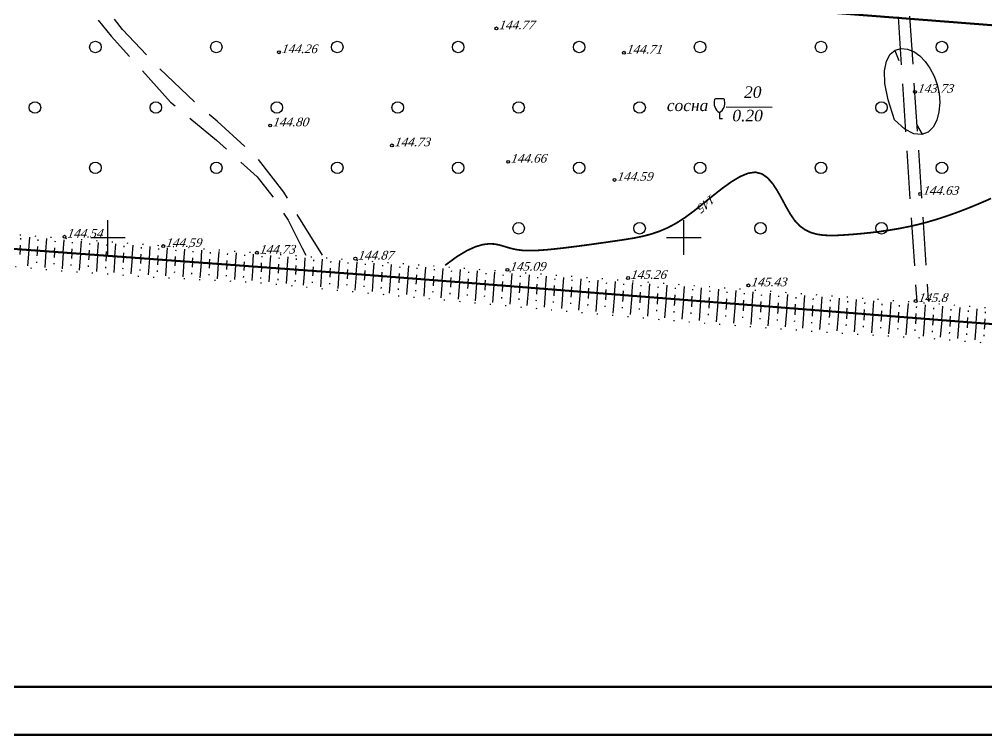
# Model space of a CAD drawing. Header units: millimetres. Extents: x 1400 to 7029, y -1119 to 1612.
# Drawn here: x 2941.4 to 3042.2, y 1001 to 1075.6 of the extents above; entities that cross this region are included whole.
import ezdxf
from ezdxf.enums import TextEntityAlignment as Align

# ---------------------------------------------------------------- set-up
doc = ezdxf.new("R2010")
doc.units = ezdxf.units.MM
doc.set_wipeout_variables(frame=1)
for name, pattern in [('ADOT1', [1.6, 0.1, -1.5]), ('AHIDDEN2', [3, 1.5, -1.5]), ('AHIDDEN4', [7, 5, -2])]:
    doc.linetypes.add(name, pattern=pattern)
for name, color, linetype in [('CONT-MNR', 7, 'Continuous'), ('жел_дор', 7, 'Continuous'), ('кресты', 7, 'Continuous'), ('ПИКЕТЫ', 7, 'Continuous'), ('РАСТИТ', 7, 'Continuous'), ('РЕЛЬЕФ', 7, 'Continuous'), ('СІТУАЦІЯ', 7, 'Continuous')]:
    doc.layers.add(name, color=color, linetype=linetype)
doc.styles.add('grad', font='timesi.ttf')
doc.styles.add('universw', font='timesi.ttf', dxfattribs={"oblique": 10})

# ---------------------------------------------------------------- blocks, each defined once
blk = doc.blocks.new('390_2')
at = {"color": 0, "linetype": 'Continuous', "lineweight": 0}
blk.add_wipeout([(0.56, -0.02), (0.56, 0.02), (0.02, 0.02), (0.02, 1.02), (0.15, 1.11), (0.31, 1.24), (0.46, 1.38), (0.62, 1.58), (0.73, 1.77), (0.84, 2), (0.9, 2.21), (0.95, 2.44), (0.96, 2.61), (0.96, 2.86), (0.94, 3.01), (0.89, 3.24), (0.86, 3.33), (0.82, 3.39), (0.77, 3.44), (0.7, 3.46), (-0.38, 3.46), (-0.69, 3.46), (-0.8, 3.42), (-0.85, 3.37), (-0.89, 3.28), (-0.93, 3.11), (-0.96, 2.93), (-0.97, 2.66), (-0.95, 2.39), (-0.91, 2.19), (-0.85, 2.03), (-0.78, 1.85), (-0.67, 1.65), (-0.56, 1.5), (-0.45, 1.37), (-0.28, 1.21), (-0.13, 1.09), (-0.02, 1.02), (-0.02, -0.02)], dxfattribs=at)
at = {"color": 0, "linetype": 'Continuous'}
blk.add_lwpolyline([(0.89, 3.12), (0.86, 3.28, 0.283123), (0.7, 3.44), (-0.69, 3.44, 0.301637), (-0.87, 3.28, 0.346308), (0, 1.03, 0.325277)], format="xyb", close=True, dxfattribs=at)
blk.add_lwpolyline([(0, 1.03), (0, 0), (0.54, 0)], dxfattribs=at)
blk = doc.blocks.new('372')
blk.add_circle((0, 0), 1)
blk = doc.blocks.new('368')
at = {"color": 0, "linetype": 'Continuous'}
blk.add_blockref('372', (0, 0), dxfattribs=at)

msp = doc.modelspace()

# ---------------------------------------------------------------- linework, layer by layer
at = {"lineweight": 50}
for points in [[(3582.002, 1604.9881), (3582.002, 1000.9881), (2716.002, 1000.9881), (2716.002, 1604.9881)], [(3577.002, 1599.9881), (3577.002, 1005.9881), (2736.002, 1005.9881), (2736.002, 1599.9881)]]:
    msp.add_lwpolyline(points, close=True, dxfattribs=at)
at = {"color": 7, "linetype": 'Continuous', "lineweight": 50, "flags": 128}
msp.add_lwpolyline([(3253.1696, 1256.3419), (3238.9968, 1213.3162), (3221.6314, 1125.4023), (3222.1953, 1082.1284), (3222.1953, 1082.1284, -0.42950611), (3203.1091, 1063.8631), (3127.1113, 1069.1175), (3071.2513, 1072.7475), (2988.3313, 1079.2275), (2922.9913, 1084.4475)], format="xyb", dxfattribs=at)
at = {"layer": 'CONT-MNR', "color": 30, "linetype": 'Continuous', "flags": 128}
msp.add_lwpolyline([(3032.608, 1065.1007), (3031.9329, 1067.1806), (3031.6003, 1068.878), (3031.5595, 1070.2186), (3031.7597, 1071.2282), (3032.15, 1071.9323), (3032.6798, 1072.3568), (3033.2982, 1072.5272), (3033.9545, 1072.4694), (3034.6034, 1072.2091), (3035.2219, 1071.772), (3035.7924, 1071.1841), (3036.2976, 1070.4713), (3036.72, 1069.6595), (3037.042, 1068.7744), (3037.2462, 1067.8421), (3037.3152, 1066.8883), (3037.2347, 1065.9458), (3037.0041, 1065.0748), (3036.6257, 1064.3423), (3036.1022, 1063.8151), (3035.4362, 1063.5604), (3034.6301, 1063.6451), (3033.6866, 1064.1362), (3032.608, 1065.1007)], dxfattribs=at)
at = {"layer": 'CONT-MNR', "color": 30, "linetype": 'Continuous', "elevation": 43.2, "flags": 128}
for points in [[(3032.6288, 1072.3159), (3033.0584, 1071.2782)], [(3035.5067, 1063.5874), (3034.9092, 1064.5945)]]:
    msp.add_lwpolyline(points, dxfattribs=at)
at = {"layer": 'CONT-MNR', "color": 30, "linetype": 'Continuous', "const_width": 0.18, "flags": 128}
msp.add_lwpolyline([(3042.6655, 1056.903), (3041.9712, 1056.5964), (3041.228, 1056.2795), (3040.4383, 1055.9554), (3039.6072, 1055.6296), (3038.7397, 1055.3078), (3037.8407, 1054.9954), (3036.9152, 1054.6979), (3035.9682, 1054.421), (3035.0048, 1054.1701), (3034.0301, 1053.9494), (3033.0511, 1053.7581), (3032.0747, 1053.5938), (3031.1082, 1053.4543), (3030.1585, 1053.3372), (3029.2328, 1053.2404), (3028.3382, 1053.1614), (3027.4818, 1053.0982), (3026.6695, 1053.0516), (3025.9019, 1053.0361), (3025.1785, 1053.0695), (3024.4989, 1053.1696), (3023.8625, 1053.354), (3023.2687, 1053.6406), (3022.717, 1054.047), (3022.2069, 1054.5912), (3021.7351, 1055.2782), (3021.2869, 1056.0635), (3020.8447, 1056.8898), (3020.3911, 1057.7001), (3019.9085, 1058.4372), (3019.3795, 1059.0438), (3018.7866, 1059.4629), (3018.1122, 1059.6373), (3017.3448, 1059.5284), (3016.4967, 1059.172), (3015.5861, 1058.6224), (3014.6311, 1057.9339), (3013.6501, 1057.161), (3012.6611, 1056.358), (3011.6825, 1055.5792), (3010.7323, 1054.879), (3009.8236, 1054.2996), (3008.9478, 1053.8356), (3008.0911, 1053.4691), (3007.2397, 1053.1826), (3006.3799, 1052.9583), (3005.4978, 1052.7785), (3004.5796, 1052.6257), (3003.6115, 1052.4822), (3002.586, 1052.334), (3001.5204, 1052.1826), (3000.4384, 1052.0331), (2999.3636, 1051.8906), (2998.3198, 1051.7603), (2997.3304, 1051.6473), (2996.4192, 1051.5568), (2995.6098, 1051.494), (2994.9185, 1051.4627), (2994.3319, 1051.4613), (2993.8295, 1051.4871), (2993.3906, 1051.5372), (2992.9945, 1051.6088), (2992.6206, 1051.6992), (2992.2481, 1051.8055), (2991.8566, 1051.9248), (2991.4257, 1052.0484), (2990.937, 1052.1433), (2990.3725, 1052.1707), (2989.7143, 1052.0917), (2988.9442, 1051.8674), (2988.0443, 1051.4588), (2986.9967, 1050.827), (2985.7832, 1049.9333)], dxfattribs=at)
at = {"layer": 'жел_дор', "color": 7, "linetype": 'Continuous', "const_width": 0.21, "flags": 128}
msp.add_lwpolyline([(2775.4659, 1064.0896), (2798.9245, 1062.2131), (2828.9365, 1060.0664), (2887.0559, 1055.7065), (2924.0835, 1052.872), (2976.5245, 1049.0132), (3040.7183, 1043.9603), (3103.6887, 1039.1407), (3148.1414, 1035.6826), (3185.83, 1032.7039), (3209.3383, 1030.9328), (3236.7274, 1028.8752)], dxfattribs=at)
at = {"layer": 'кресты', "color": 3, "linetype": 'Continuous'}
for p, q in [((2950.6513, 1051.0275), (2950.6513, 1054.6275)), ((3010.6513, 1051.0275), (3010.6513, 1054.6275)), ((2948.8513, 1052.8275), (2952.4513, 1052.8275)), ((3008.8513, 1052.8275), (3012.4513, 1052.8275))]:
    msp.add_line(p, q, dxfattribs=at)
at = {"layer": 'ПИКЕТЫ', "color": 7, "linetype": 'Continuous'}
for centre in [(2991.1166, 1074.633), (2968.4621, 1072.1385), (3004.4075, 1072.0982), (3034.7344, 1068.0044), (2967.546, 1064.5122), (2980.2347, 1062.4309), (2992.3478, 1060.724), (3003.4212, 1058.8296), (3035.2761, 1057.3653), (2946.1198, 1052.9104), (2956.4068, 1051.9351), (2966.1736, 1051.2416), (2976.4231, 1050.621), (2992.2633, 1049.4572), (3004.8423, 1048.6037), (3017.3789, 1047.8308), (3034.8064, 1046.1963)]:
    msp.add_circle(centre, 0.15, dxfattribs=at)
at = {"layer": 'РАСТИТ', "color": 7}
msp.add_lwpolyline([(3015.0685, 1066.4525), (3019.8603, 1066.427)], dxfattribs=at)
at = {"layer": 'РЕЛЬЕФ', "color": 7, "linetype": 'Continuous'}
for p, q in [((2941.5739, 1052.6311), (2941.5827, 1052.7508)), ((2942.3949, 1051.5246), (2942.4923, 1052.8487)), ((2943.3689, 1052.4976), (2943.3777, 1052.6172)), ((2944.1901, 1051.3925), (2944.2872, 1052.7123)), ((2945.164, 1052.364), (2945.1728, 1052.4837)), ((2945.9852, 1051.2604), (2946.082, 1052.5758)), ((2946.9591, 1052.2305), (2946.9679, 1052.3501)), ((2947.7804, 1051.1283), (2947.8769, 1052.4394)), ((2948.7541, 1052.0969), (2948.7629, 1052.2166)), ((2949.5756, 1050.9962), (2949.6717, 1052.303)), ((2941.4973, 1051.5906), (2941.4573, 1051.0461)), ((2941.4973, 1051.5906), (2941.5298, 1052.0327)), ((2942.3949, 1051.5246), (2942.2731, 1049.8692)), ((2943.2925, 1051.4585), (2943.2513, 1050.8994)), ((2943.2925, 1051.4585), (2943.3249, 1051.8992)), ((2944.1901, 1051.3925), (2944.065, 1049.6934)), ((2945.0876, 1051.3264), (2945.0457, 1050.7563)), ((2945.0876, 1051.3264), (2945.12, 1051.7656)), ((2945.9852, 1051.2604), (2945.8596, 1049.5529)), ((2946.8828, 1051.1943), (2946.841, 1050.6261)), ((2946.8828, 1051.1943), (2946.915, 1051.6321)), ((2948.678, 1051.0622), (2948.7101, 1051.4985)), ((2950.4731, 1050.9301), (2950.5051, 1051.365)), ((2950.5492, 1051.9634), (2950.558, 1052.0831)), ((2951.3707, 1050.8641), (2951.4666, 1052.1665)), ((2952.2683, 1050.798), (2952.3002, 1051.2315)), ((2952.3442, 1051.8298), (2952.353, 1051.9495)), ((2953.1659, 1050.732), (2953.2614, 1052.0301)), ((2954.1393, 1051.6963), (2954.1481, 1051.816)), ((2954.9611, 1050.5999), (2955.0563, 1051.8936)), ((2955.9344, 1051.5628), (2955.9432, 1051.6824)), ((2956.7562, 1050.4678), (2956.8512, 1051.758)), ((2957.7295, 1051.4301), (2957.7383, 1051.5497)), ((2958.5514, 1050.3357), (2958.6463, 1051.625)), ((2959.5246, 1051.2977), (2959.5334, 1051.4173)), ((2960.3466, 1050.2036), (2960.4414, 1051.4919)), ((2961.3198, 1051.1652), (2961.3286, 1051.2849)), ((2962.1417, 1050.0715), (2962.2365, 1051.3589)), ((2963.9369, 1049.9394), (2964.0315, 1051.2259)), ((2943.2073, 1050.3011), (2943.1985, 1050.1814)), ((2947.7804, 1051.1283), (2947.6552, 1049.4266)), ((2948.678, 1051.0622), (2948.6363, 1050.496)), ((2949.5756, 1050.9962), (2949.4508, 1049.3003)), ((2950.4731, 1050.9301), (2950.4316, 1050.3658)), ((2951.3707, 1050.8641), (2951.2464, 1049.174)), ((2952.2683, 1050.798), (2952.2269, 1050.2356)), ((2953.1659, 1050.732), (2953.042, 1049.0477)), ((2954.0635, 1050.6659), (2954.0222, 1050.1055)), ((2954.0635, 1050.6659), (2954.0953, 1051.0979)), ((2954.9611, 1050.5999), (2954.8377, 1048.9235)), ((2955.8586, 1050.5339), (2955.818, 1049.9809)), ((2955.8586, 1050.5339), (2955.8903, 1050.9644)), ((2956.7562, 1050.4678), (2956.6355, 1048.8265)), ((2957.6538, 1050.4018), (2957.614, 1049.8605)), ((2957.6538, 1050.4018), (2957.6854, 1050.8317)), ((2958.5514, 1050.3357), (2958.4332, 1048.7296)), ((2959.449, 1050.2697), (2959.41, 1049.7402)), ((2959.449, 1050.2697), (2959.4806, 1050.6993)), ((2960.3466, 1050.2036), (2960.231, 1048.6326)), ((2961.2441, 1050.1376), (2961.2757, 1050.5669)), ((2963.0393, 1050.0055), (2963.0709, 1050.4344)), ((2963.1149, 1051.0328), (2963.1237, 1051.1525)), ((2964.8345, 1049.8734), (2964.866, 1050.302)), ((2964.91, 1050.9004), (2964.9188, 1051.0201)), ((2965.7321, 1049.8073), (2965.8266, 1051.0928)), ((2966.7052, 1050.768), (2966.714, 1050.8877)), ((2967.5272, 1049.6752), (2967.6217, 1050.9598)), ((2968.5003, 1050.6356), (2968.5091, 1050.7553)), ((2969.3224, 1049.5432), (2969.4168, 1050.8267)), ((2970.2955, 1050.5032), (2970.3043, 1050.6229)), ((2971.1175, 1049.4111), (2971.2119, 1050.6937)), ((2972.0906, 1050.3707), (2972.0994, 1050.4904)), ((2972.9127, 1049.279), (2973.007, 1050.5597)), ((2973.8857, 1050.2378), (2973.8945, 1050.3575)), ((2974.7079, 1049.1469), (2974.8019, 1050.4251)), ((2975.6808, 1050.1049), (2975.6896, 1050.2246)), ((2976.503, 1049.0148), (2976.5969, 1050.2905)), ((2945.0017, 1050.1579), (2944.9929, 1050.0383)), ((2946.797, 1050.0278), (2946.7882, 1049.9081)), ((2948.5923, 1049.8976), (2948.5835, 1049.7779)), ((2950.3876, 1049.7674), (2950.3788, 1049.6478)), ((2952.1829, 1049.6373), (2952.1741, 1049.5176)), ((2953.9782, 1049.5071), (2953.9694, 1049.3874)), ((2955.7739, 1049.3825), (2955.7651, 1049.2628)), ((2957.57, 1049.2621), (2957.5611, 1049.1425)), ((2961.2441, 1050.1376), (2961.206, 1049.6198)), ((2962.1417, 1050.0715), (2962.0287, 1048.5357)), ((2963.0393, 1050.0055), (2963.0021, 1049.4994)), ((2963.9369, 1049.9394), (2963.8265, 1048.4387)), ((2964.8345, 1049.8734), (2964.7981, 1049.379)), ((2965.7321, 1049.8073), (2965.6242, 1048.3418)), ((2966.6296, 1049.7413), (2966.5938, 1049.2544)), ((2966.6296, 1049.7413), (2966.6612, 1050.1696)), ((2967.5272, 1049.6752), (2967.4184, 1048.1959)), ((2968.4248, 1049.6092), (2968.3881, 1049.1099)), ((2968.4248, 1049.6092), (2968.4563, 1050.0372)), ((2969.3224, 1049.5432), (2969.2108, 1048.0268)), ((2970.22, 1049.4771), (2970.1823, 1048.9655)), ((2970.22, 1049.4771), (2970.2514, 1049.9048)), ((2971.1175, 1049.4111), (2971.0032, 1047.8576)), ((2972.0151, 1049.345), (2971.9766, 1048.821)), ((2972.0151, 1049.345), (2972.0466, 1049.7724)), ((2972.9127, 1049.279), (2972.7957, 1047.6884)), ((2973.8103, 1049.2129), (2973.7708, 1048.6766)), ((2973.8103, 1049.2129), (2973.8417, 1049.6394)), ((2975.6055, 1049.0808), (2975.6368, 1049.5065)), ((2977.4003, 1048.9443), (2977.4338, 1049.3703)), ((2977.4809, 1049.9684), (2977.4903, 1050.0881)), ((2978.2975, 1048.8736), (2978.3983, 1050.1545)), ((2979.1948, 1048.803), (2979.2284, 1049.2309)), ((2979.2755, 1049.8291), (2979.2849, 1049.9487)), ((2980.092, 1048.7324), (2980.1933, 1050.019)), ((2981.0701, 1049.6897), (2981.0796, 1049.8094)), ((2981.8865, 1048.5911), (2981.9882, 1049.8835)), ((2982.8648, 1049.5504), (2982.8742, 1049.67)), ((2983.6809, 1048.4499), (2983.7831, 1049.748)), ((2984.6594, 1049.4111), (2984.6688, 1049.5307)), ((2985.4754, 1048.3086), (2985.578, 1049.6124)), ((2986.454, 1049.2717), (2986.4634, 1049.3914)), ((2987.2699, 1048.1674), (2987.3729, 1049.4769)), ((2988.2486, 1049.1324), (2988.258, 1049.252)), ((2989.0643, 1048.0261), (2989.1679, 1049.3414)), ((2990.8588, 1047.8849), (2990.9628, 1049.2059)), ((2959.366, 1049.1418), (2959.3572, 1049.0221)), ((2961.162, 1049.0214), (2961.1532, 1048.9017)), ((2962.958, 1048.901), (2962.9492, 1048.7813)), ((2964.7541, 1048.7806), (2964.7453, 1048.661)), ((2966.5498, 1048.656), (2966.541, 1048.5363)), ((2968.344, 1048.5115), (2968.3352, 1048.3919)), ((2970.1383, 1048.3671), (2970.1295, 1048.2474)), ((2971.9325, 1048.2226), (2971.9237, 1048.1029)), ((2974.7079, 1049.1469), (2974.5881, 1047.5192)), ((2975.6055, 1049.0808), (2975.5651, 1048.5321)), ((2976.503, 1049.0148), (2976.3807, 1047.3524)), ((2977.4003, 1048.9443), (2977.3565, 1048.3873)), ((2978.2975, 1048.8736), (2978.1653, 1047.1938)), ((2979.1948, 1048.803), (2979.1504, 1048.24)), ((2980.092, 1048.7324), (2979.9583, 1047.0344)), ((2980.9892, 1048.6618), (2980.9444, 1048.0928)), ((2980.9892, 1048.6618), (2981.0231, 1049.0916)), ((2981.8865, 1048.5911), (2981.7514, 1046.875)), ((2982.7837, 1048.5205), (2982.7384, 1047.9455)), ((2982.7837, 1048.5205), (2982.8177, 1048.9523)), ((2983.6809, 1048.4499), (2983.5444, 1046.7156)), ((2984.5782, 1048.3793), (2984.5324, 1047.7982)), ((2984.5782, 1048.3793), (2984.6123, 1048.8129)), ((2985.4754, 1048.3086), (2985.3373, 1046.5544)), ((2986.3726, 1048.238), (2986.3263, 1047.6493)), ((2986.3726, 1048.238), (2986.4069, 1048.6736)), ((2988.1671, 1048.0968), (2988.2015, 1048.5342)), ((2989.9616, 1047.9555), (2989.9962, 1048.3949)), ((2990.0432, 1048.993), (2990.0527, 1049.1127)), ((2991.756, 1047.8143), (2991.7908, 1048.2556)), ((2991.8379, 1048.8537), (2991.8473, 1048.9733)), ((2992.6533, 1047.7437), (2992.7577, 1049.0703)), ((2993.6325, 1048.7144), (2993.6419, 1048.834)), ((2994.4477, 1047.6024), (2994.5526, 1048.9348)), ((2995.4271, 1048.575), (2995.4365, 1048.6946)), ((2996.2422, 1047.4612), (2996.3475, 1048.7993)), ((2997.2217, 1048.4357), (2997.2311, 1048.5553)), ((2998.0367, 1047.3199), (2998.1425, 1048.6638)), ((2999.0163, 1048.2963), (2999.0257, 1048.416)), ((2999.8311, 1047.1787), (2999.9374, 1048.5282)), ((3000.8109, 1048.157), (3000.8204, 1048.2766)), ((3001.6256, 1047.0374), (3001.7323, 1048.3927)), ((3003.4201, 1046.8962), (3003.5272, 1048.2572)), ((2973.7268, 1048.0782), (2973.718, 1047.9585)), ((2975.5211, 1047.9337), (2975.5122, 1047.814)), ((2977.3094, 1047.7892), (2977.3, 1047.6696)), ((2979.1034, 1047.6419), (2979.0939, 1047.5223)), ((2980.8974, 1047.4946), (2980.8879, 1047.375)), ((2982.6913, 1047.3473), (2982.6819, 1047.2277)), ((2984.4853, 1047.2), (2984.4759, 1047.0804)), ((2987.2699, 1048.1674), (2987.1299, 1046.3891)), ((2988.1671, 1048.0968), (2988.1201, 1047.5)), ((2989.0643, 1048.0261), (2988.9225, 1046.2239)), ((2989.9616, 1047.9555), (2989.914, 1047.3508)), ((2990.8588, 1047.8849), (2990.7151, 1046.0587)), ((2991.756, 1047.8143), (2991.7078, 1047.2015)), ((2992.6533, 1047.7437), (2992.5077, 1045.8941)), ((2993.5505, 1047.673), (2993.5017, 1047.0536)), ((2993.5505, 1047.673), (2993.5854, 1048.1162)), ((2994.4477, 1047.6024), (2994.3008, 1045.7355)), ((2995.345, 1047.5318), (2995.2958, 1046.9066)), ((2995.345, 1047.5318), (2995.38, 1047.9769)), ((2996.2422, 1047.4612), (2996.0939, 1045.577)), ((2997.1394, 1047.3905), (2997.0898, 1046.7596)), ((2997.1394, 1047.3905), (2997.1746, 1047.8375)), ((2998.0367, 1047.3199), (2997.887, 1045.4184)), ((2998.9339, 1047.2493), (2998.8838, 1046.6126)), ((2998.9339, 1047.2493), (2998.9692, 1047.6982)), ((2999.8311, 1047.1787), (2999.6801, 1045.2599)), ((3000.7284, 1047.108), (3000.7639, 1047.5588)), ((3002.5228, 1046.9668), (3002.5585, 1047.4195)), ((3002.6056, 1048.0177), (3002.615, 1048.1373)), ((3004.3173, 1046.8255), (3004.3531, 1047.2802)), ((3004.4002, 1047.8783), (3004.4096, 1047.9979)), ((3005.2145, 1046.7549), (3005.3221, 1048.1217)), ((3006.1948, 1047.739), (3006.2042, 1047.8586)), ((3007.009, 1046.6137), (3007.1171, 1047.9861)), ((3007.9894, 1047.5996), (3007.9988, 1047.7193)), ((3008.8035, 1046.4724), (3008.912, 1047.8506)), ((3009.784, 1047.4603), (3009.7935, 1047.5799)), ((3010.598, 1046.3312), (3010.7069, 1047.7151)), ((3011.5787, 1047.321), (3011.5881, 1047.4406)), ((3012.3924, 1046.1899), (3012.5018, 1047.5796)), ((3013.3733, 1047.1816), (3013.3827, 1047.3012)), ((3014.1869, 1046.0487), (3014.2967, 1047.4441)), ((3015.1679, 1047.0423), (3015.1773, 1047.1619)), ((3015.9814, 1045.9074), (3016.0916, 1047.3085)), ((3017.7758, 1045.7662), (3017.8866, 1047.173)), ((2986.2792, 1047.0511), (2986.2698, 1046.9315)), ((2988.073, 1046.9019), (2988.0636, 1046.7822)), ((2989.8669, 1046.7526), (2989.8575, 1046.633)), ((2991.6607, 1046.6034), (2991.6513, 1046.4838)), ((2993.4547, 1046.4555), (2993.4452, 1046.3358)), ((2995.2487, 1046.3085), (2995.2393, 1046.1888)), ((2997.0427, 1046.1614), (2997.0333, 1046.0418)), ((3000.7284, 1047.108), (3000.6778, 1046.4656)), ((3001.6256, 1047.0374), (3001.4732, 1045.1014)), ((3002.5228, 1046.9668), (3002.4718, 1046.3186)), ((3003.4201, 1046.8962), (3003.2663, 1044.9428)), ((3004.3173, 1046.8255), (3004.2658, 1046.1715)), ((3005.2145, 1046.7549), (3005.0594, 1044.7843)), ((3006.1118, 1046.6843), (3006.0599, 1046.0245)), ((3006.1118, 1046.6843), (3006.1477, 1047.1408)), ((3007.009, 1046.6137), (3006.8525, 1044.6257)), ((3007.9063, 1046.543), (3007.8539, 1045.8775)), ((3007.9063, 1046.543), (3007.9423, 1047.0015)), ((3008.8035, 1046.4724), (3008.6456, 1044.4672)), ((3009.7007, 1046.4018), (3009.648, 1045.732)), ((3009.7007, 1046.4018), (3009.737, 1046.8621)), ((3010.598, 1046.3312), (3010.4398, 1044.3225)), ((3011.4952, 1046.2605), (3011.4425, 1045.5912)), ((3011.4952, 1046.2605), (3011.5316, 1046.7228)), ((3012.3924, 1046.1899), (3012.2344, 1044.1828)), ((3013.2897, 1046.1193), (3013.3262, 1046.5835)), ((3015.0841, 1045.978), (3015.1208, 1046.4441)), ((3016.8786, 1045.8368), (3016.9154, 1046.3048)), ((3016.9625, 1046.9029), (3016.9719, 1047.0226)), ((3018.6731, 1045.6955), (3018.71, 1046.1654)), ((3018.7571, 1046.7636), (3018.7665, 1046.8832)), ((3019.5703, 1045.6249), (3019.6815, 1047.0375)), ((3020.5518, 1046.6243), (3020.5612, 1046.7439)), ((3021.3648, 1045.4837), (3021.4764, 1046.902)), ((3022.3464, 1046.4849), (3022.3558, 1046.6045)), ((3023.1592, 1045.3424), (3023.2713, 1046.7664)), ((3024.141, 1046.3456), (3024.1504, 1046.4652)), ((3024.9537, 1045.2012), (3025.0662, 1046.6309)), ((3025.9356, 1046.2062), (3025.945, 1046.3259)), ((3026.7482, 1045.0599), (3026.8612, 1046.4954)), ((3027.7302, 1046.0669), (3027.7396, 1046.1865)), ((3028.5426, 1044.9187), (3028.6561, 1046.3599)), ((3030.3371, 1044.7774), (3030.451, 1046.2243)), ((2998.8367, 1046.0144), (2998.8273, 1045.8948)), ((3000.6307, 1045.8674), (3000.6213, 1045.7478)), ((3002.4247, 1045.7204), (3002.4153, 1045.6008)), ((3004.2188, 1045.5734), (3004.2093, 1045.4538)), ((3006.0128, 1045.4264), (3006.0034, 1045.3067)), ((3007.8068, 1045.2794), (3007.7974, 1045.1597)), ((3013.2897, 1046.1193), (3013.237, 1045.4505)), ((3014.1869, 1046.0487), (3014.029, 1044.043)), ((3015.0841, 1045.978), (3015.0315, 1045.3097)), ((3015.9814, 1045.9074), (3015.8236, 1043.9036)), ((3016.8786, 1045.8368), (3016.8261, 1045.1699)), ((3017.7758, 1045.7662), (3017.6186, 1043.7687)), ((3018.6731, 1045.6955), (3018.6207, 1045.0308)), ((3019.5703, 1045.6249), (3019.4136, 1043.6339)), ((3020.4675, 1045.5543), (3020.4154, 1044.8917)), ((3020.4675, 1045.5543), (3020.5047, 1046.0261)), ((3021.3648, 1045.4837), (3021.2086, 1043.4991)), ((3022.262, 1045.413), (3022.21, 1044.7526)), ((3022.262, 1045.413), (3022.2993, 1045.8868)), ((3023.1592, 1045.3424), (3023.0035, 1043.3643)), ((3024.0565, 1045.2718), (3024.0046, 1044.6135)), ((3024.0565, 1045.2718), (3024.0939, 1045.7474)), ((3024.9537, 1045.2012), (3024.7985, 1043.2294)), ((3025.8509, 1045.1305), (3025.8885, 1045.6081)), ((3027.6454, 1044.9893), (3027.6831, 1045.4687)), ((3029.4399, 1044.848), (3029.4778, 1045.3294)), ((3029.5248, 1045.9276), (3029.5343, 1046.0472)), ((3031.2343, 1044.7068), (3031.2724, 1045.1901)), ((3031.3195, 1045.7882), (3031.3289, 1045.9078)), ((3032.1316, 1044.6362), (3032.2459, 1046.0888)), ((3033.1141, 1045.6489), (3033.1235, 1045.7685)), ((3033.926, 1044.4949), (3034.0408, 1045.9533)), ((3034.9087, 1045.5095), (3034.9181, 1045.6292)), ((3035.7205, 1044.3537), (3035.8358, 1045.8178)), ((3036.7033, 1045.3702), (3036.7127, 1045.4898)), ((3037.515, 1044.2124), (3037.6307, 1045.6822)), ((3038.4979, 1045.2308), (3038.5074, 1045.3505)), ((3039.3094, 1044.0712), (3039.4256, 1045.5467)), ((3040.2925, 1045.0914), (3040.302, 1045.211)), ((3041.104, 1043.9308), (3041.217, 1045.4075)), ((3009.6009, 1045.1338), (3009.5915, 1045.0142)), ((3011.3954, 1044.9931), (3011.386, 1044.8735)), ((3013.1899, 1044.8523), (3013.1805, 1044.7327)), ((3014.9844, 1044.7116), (3014.975, 1044.592)), ((3016.779, 1044.5718), (3016.7696, 1044.4521)), ((3018.5737, 1044.4327), (3018.5642, 1044.313)), ((3020.3683, 1044.2935), (3020.3589, 1044.1739)), ((3022.1629, 1044.1544), (3022.1535, 1044.0348)), ((3025.8509, 1045.1305), (3025.7993, 1044.4744)), ((3026.7482, 1045.0599), (3026.5938, 1043.099)), ((3027.6454, 1044.9893), (3027.5944, 1044.3411)), ((3028.5426, 1044.9187), (3028.3909, 1042.9905)), ((3029.4399, 1044.848), (3029.3897, 1044.2108)), ((3030.3371, 1044.7774), (3030.1879, 1042.8821)), ((3031.2343, 1044.7068), (3031.185, 1044.0805)), ((3032.1316, 1044.6362), (3031.985, 1042.7736)), ((3033.0288, 1044.5656), (3032.9804, 1043.9502)), ((3033.0288, 1044.5656), (3033.067, 1045.0507)), ((3033.926, 1044.4949), (3033.782, 1042.6651)), ((3034.8233, 1044.4243), (3034.7757, 1043.8198)), ((3034.8233, 1044.4243), (3034.8616, 1044.9114)), ((3035.7205, 1044.3537), (3035.5791, 1042.5567)), ((3036.6177, 1044.2831), (3036.571, 1043.6892)), ((3036.6177, 1044.2831), (3036.6562, 1044.772)), ((3037.515, 1044.2124), (3037.3746, 1042.4293)), ((3038.4122, 1044.1418), (3038.3654, 1043.5469)), ((3038.4122, 1044.1418), (3038.4509, 1044.6327)), ((3040.2067, 1044.0006), (3040.2455, 1044.4933)), ((3042.0014, 1043.8621), (3042.039, 1044.3534)), ((3042.0848, 1044.9517), (3042.0939, 1045.0713)), ((3023.9576, 1044.0153), (3023.9481, 1043.8957)), ((3025.7522, 1043.8762), (3025.7428, 1043.7566)), ((3027.5473, 1043.743), (3027.5379, 1043.6233)), ((3029.3426, 1043.6127), (3029.3332, 1043.493)), ((3031.138, 1043.4823), (3031.1285, 1043.3627)), ((3032.9333, 1043.352), (3032.9239, 1043.2324)), ((3034.7286, 1043.2217), (3034.7192, 1043.1021)), ((3039.3094, 1044.0712), (3039.1689, 1042.2851)), ((3040.2067, 1044.0006), (3040.1598, 1043.4047)), ((3041.104, 1043.9308), (3040.967, 1042.1407)), ((3042.0014, 1043.8621), (3041.9556, 1043.2643)), ((3036.5239, 1043.091), (3036.5145, 1042.9714)), ((3038.3183, 1042.9488), (3038.3089, 1042.8292)), ((3040.1127, 1042.8066), (3040.1033, 1042.6869)), ((3041.9098, 1042.6661), (3041.9007, 1042.5464))]:
    msp.add_line(p, q, dxfattribs=at)
at = {"layer": 'РЕЛЬЕФ', "color": 7, "linetype": 'ADOT1', "flags": 128}
for points in [[(3238.2781, 1030.0983), (3221.9575, 1031.3004), (3200.2041, 1033.0268), (3195.1515, 1033.4676), (3193.9084, 1033.5878), (3176.7257, 1035.1905), (3159.7836, 1036.3926), (3142.7212, 1037.6347), (3125.6187, 1038.8768), (3108.4761, 1040.5196), (3091.6142, 1041.6015), (3074.4716, 1042.8436), (3057.329, 1044.2861), (3040.2666, 1045.6484), (3023.2042, 1046.9306), (3006.1418, 1048.2128), (2989.0794, 1049.495), (2972.017, 1050.7772), (2956.4068, 1051.9351), (2919.9978, 1054.7128), (2891.9144, 1057.0596), (2874.2317, 1058.3031), (2859.7125, 1059.0819), (2848.5602, 1059.6583), (2827.1228, 1061.1974), (2812.4453, 1062.4143), (2793.1251, 1064.5425), (2784.5231, 1065.0484), (2775.0372, 1065.7529)], [(2775.1267, 1062.8334), (2784.0373, 1061.8484), (2797.9945, 1060.5877), (2806.1954, 1059.918), (2815.0134, 1059.4412), (2826.9994, 1058.6927), (2840.7068, 1057.7057), (2849.8934, 1057.1542), (2862.8106, 1056.0485), (2871.0509, 1055.4576), (2881.6826, 1054.628), (2891.3817, 1053.9583), (2903.3547, 1053.0451), (2912.7384, 1052.2177), (2924.3926, 1051.3475), (2934.762, 1050.4414), (2944.5632, 1049.453), (2954.696, 1048.7438), (2966.1927, 1048.1489), (2975.9707, 1047.2034), (2984.7454, 1046.4135), (2992.3155, 1045.7043), (3009.0977, 1044.2024), (3015.6821, 1043.6902), (3026.2771, 1042.8986), (3036.4099, 1042.3076), (3046.297, 1041.5112), (3058.0817, 1040.5037), (3068.3823, 1039.683), (3075.5665, 1039.2422), (3084.7043, 1038.4236), (3091.3844, 1038.0458), (3101.4998, 1037.5403), (3107.4236, 1037.0365), (3116.1804, 1036.6684), (3123.385, 1036.234), (3131.6326, 1035.4573), (3137.3466, 1035.2091), (3142.6258, 1034.3092), (3151.3713, 1033.6883), (3158.0169, 1033.2229), (3164.899, 1032.692), (3171.4204, 1032.0714), (3175.8612, 1031.637), (3180.6296, 1031.3244), (3189.1385, 1030.6107), (3194.6837, 1030.0498), (3201.6399, 1029.6774), (3212.3684, 1028.5565), (3223.8105, 1027.4667), (3229.7729, 1026.8461), (3241.2811, 1026.2205)]]:
    msp.add_lwpolyline(points, dxfattribs=at)
at = {"layer": 'СІТУАЦІЯ', "color": 7, "linetype": 'AHIDDEN4', "flags": 128}
for points in [[(2973.0001, 1050.9763), (2971.177, 1053.9242), (2968.9561, 1057.5676), (2966.1716, 1061.1779), (2962.0219, 1064.9627), (2960.3645, 1066.3207), (2955.9227, 1070.5603), (2952.1665, 1074.522), (2949.0174, 1078.596), (2945.8939, 1083.4174), (2944.5348, 1086.9615), (2944.2022, 1091.5504), (2944.3347, 1096.3531), (2944.6994, 1101.7674), (2946.2799, 1111.7653), (2946.8224, 1116.6441), (2946.8224, 1120.6054), (2945.9653, 1123.8556), (2945.0399, 1126.1365)], [(2863.1308, 1119.3838), (2867.1403, 1119.2246), (2872.5838, 1119.6226), (2877.2041, 1121.2145), (2879.1282, 1121.7994), (2880.748, 1122.1974), (2882.8988, 1122.2505), (2886.218, 1121.1892), (2888.1931, 1120.0924), (2894.0349, 1115.4226), (2899.9385, 1110.6092), (2904.0012, 1107.0007), (2907.4645, 1104.4936), (2912.2707, 1101.6281), (2916.6083, 1099.018), (2921.9722, 1096.7627), (2925.0647, 1096.0144), (2928.7291, 1095.3776), (2931.7031, 1095.3245), (2933.8539, 1096.147), (2935.6436, 1097.1045), (2938.3255, 1098.9353), (2940.5029, 1100.5804), (2942.7599, 1102.0927), (2943.3972, 1101.7478), (2942.5836, 1092.136), (2943.5056, 1085.3274), (2947.3399, 1078.2698), (2950.9723, 1073.8335), (2957.1793, 1066.9442), (2961.9553, 1062.9785), (2966.1932, 1059.1472), (2967.829, 1057.0708), (2969.4201, 1054.6197), (2970.8786, 1051.705), (2971.2764, 1050.9763)], [(3030.1906, 1117.73), (3033.327, 1070.4162), (3034.9104, 1046.1336)], [(3031.388, 1117.8094), (3034.5244, 1070.4949), (3036.1078, 1046.2116)]]:
    msp.add_lwpolyline(points, dxfattribs=at)

# ---------------------------------------------------------------- block references
at = {"layer": 'РАСТИТ', "color": 7, "linetype": 'Continuous', "xscale": 0.6, "yscale": 0.6, "zscale": 0.6}
for p in [(2949.3397, 1072.6909), (2961.9397, 1072.6909), (2974.5397, 1072.6909), (2987.1397, 1072.6909), (2999.7397, 1072.6909), (3012.3397, 1072.6909), (3024.9397, 1072.6909), (3037.5397, 1072.6909), (2943.0397, 1066.3909), (2955.6397, 1066.3909), (2968.2397, 1066.3909), (2980.8397, 1066.3909), (2993.4397, 1066.3909), (3006.0397, 1066.3909), (3031.2397, 1066.3909), (2949.3397, 1060.0909), (2961.9397, 1060.0909), (2974.5397, 1060.0909), (2987.1397, 1060.0909), (2999.7397, 1060.0909), (3012.3397, 1060.0909), (3024.9397, 1060.0909), (3037.5397, 1060.0909), (2993.4397, 1053.7909), (3006.0397, 1053.7909), (3018.6397, 1053.7909), (3031.2397, 1053.7909)]:
    msp.add_blockref('368', p, dxfattribs=at)

# ---------------------------------------------------------------- texts
at = {"layer": 'CONT-MNR', "color": 30, "linetype": 'Continuous', "style": 'universw', "oblique": 10}
msp.add_text('145', height=0.9, rotation=220.307913, dxfattribs=at).set_placement((3013.0038, 1056.363), align=Align.MIDDLE)
at = {"layer": 'ПИКЕТЫ', "color": 7, "linetype": 'Continuous', "style": 'universw', "oblique": 10}
for s, p in [('144.77', (2991.3851, 1074.5464)), ('144.26', (2968.7307, 1072.0518)), ('144.71', (3004.676, 1072.0115)), ('143.73', (3035.0029, 1067.9178)), ('144.80', (2967.8145, 1064.4255)), ('144.73', (2980.5032, 1062.3442)), ('144.66', (2992.6163, 1060.6373)), ('144.59', (3003.6897, 1058.7429)), ('144.63', (3035.5446, 1057.2786)), ('144.54', (2946.3883, 1052.8237)), ('144.59', (2956.6754, 1051.8485)), ('144.73', (2966.4421, 1051.155)), ('144.87', (2976.6916, 1050.5343)), ('145.09', (2992.5319, 1049.3705)), ('145.26', (3005.1109, 1048.517)), ('145.43', (3017.6475, 1047.7441)), ('145.8', (3035.0749, 1046.1096))]:
    msp.add_text(s, height=0.9, dxfattribs=at).set_placement(p)
at = {"layer": 'РАСТИТ', "color": 7, "linetype": 'AHIDDEN2', "style": 'grad'}
for s, p in [('20', (3016.9282, 1067.3879)), ('сосна', (3008.8787, 1066.0106)), ('0.20', (3015.7068, 1064.9409))]:
    msp.add_text(s, height=1.2, dxfattribs=at).set_placement(p)

# ---------------------------------------------------------------- next in the draw order: block references
at = {"layer": 'РАСТИТ', "color": 7, "linetype": 'AHIDDEN2', "xscale": 0.6, "yscale": 0.6, "zscale": 0.6}
msp.add_blockref('390_2', (3014.3655, 1065.2333), dxfattribs=at)

doc.saveas('drawing.dxf')
